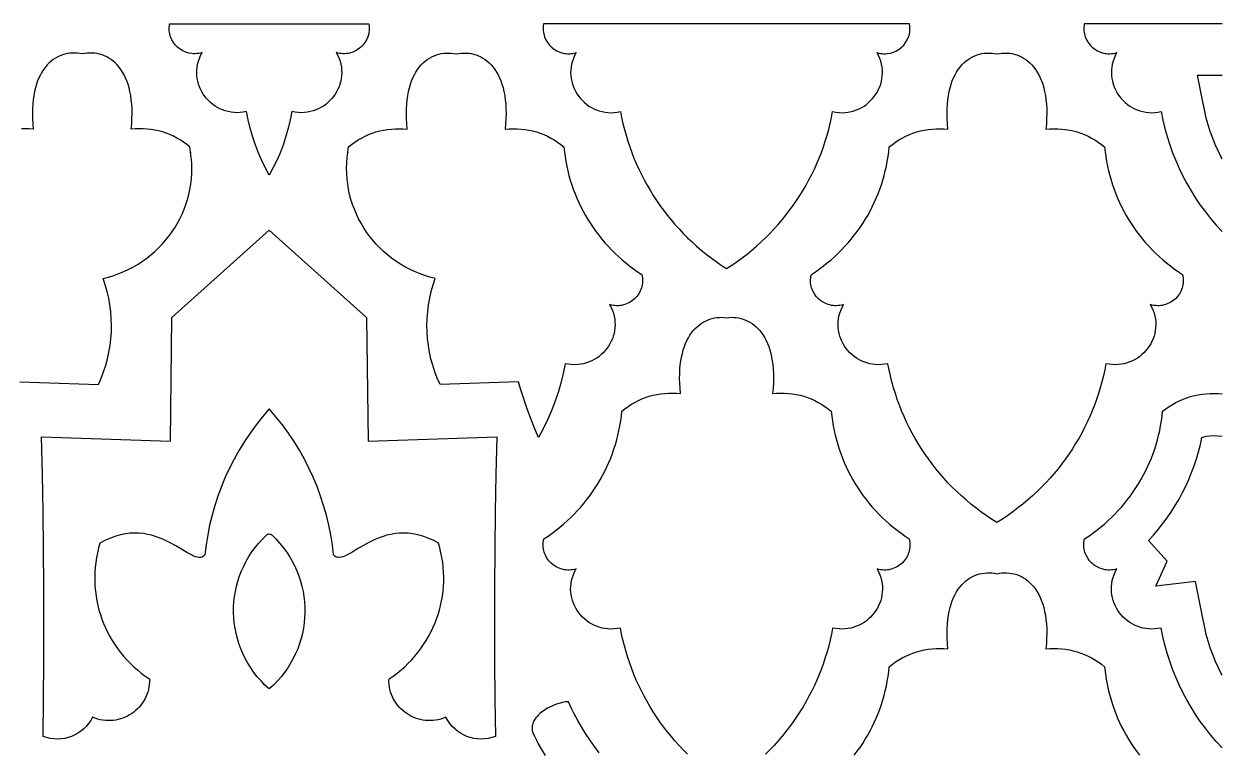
# Model space of a CAD drawing. Extents: x 50 to 3710, y -977 to -877.
# Drawn here: x 3218.2 to 3303.4, y -928.9 to -877.1 of the extents above; entities that cross this region are included whole.
import ezdxf

# ---------------------------------------------------------------- set-up
doc = ezdxf.new("R2010")
doc.units = 0
doc.layers.add('LAYER_1', color=18, linetype='CONTINUOUS')

msp = doc.modelspace()

# ---------------------------------------------------------------- linework, layer by layer
at = {"layer": 'LAYER_1'}
for points in [[(3235.63, -887.839), (3235.337, -887.304), (3235.073, -886.759), (3234.835, -886.205), (3234.624, -885.643), (3234.437, -885.074), (3234.273, -884.497), (3234.133, -883.913), (3234.014, -883.322), (3233.786, -883.364), (3233.562, -883.389), (3233.341, -883.396), (3233.125, -883.387), (3232.914, -883.362), (3232.708, -883.322), (3232.507, -883.268), (3232.314, -883.2), (3232.127, -883.119), (3231.947, -883.025), (3231.775, -882.92), (3231.611, -882.803), (3231.457, -882.675), (3231.311, -882.538), (3231.176, -882.392), (3231.051, -882.237), (3230.936, -882.074), (3230.833, -881.904), (3230.742, -881.727), (3230.663, -881.544), (3230.597, -881.356), (3230.544, -881.163), (3230.505, -880.966), (3230.48, -880.766), (3230.471, -880.563), (3230.476, -880.358), (3230.498, -880.151), (3230.535, -879.944), (3230.59, -879.736), (3230.662, -879.529), (3230.751, -879.323), (3230.859, -879.119), (3230.736, -879.152), (3230.614, -879.176), (3230.492, -879.191), (3230.372, -879.199), (3230.253, -879.198), (3230.136, -879.19), (3229.908, -879.151), (3229.69, -879.085), (3229.484, -878.992), (3229.292, -878.876), (3229.116, -878.738), (3228.958, -878.58), (3228.821, -878.404), (3228.707, -878.213), (3228.617, -878.007), (3228.582, -877.899), (3228.554, -877.789), (3228.533, -877.676), (3228.519, -877.561), (3228.514, -877.444), (3228.516, -877.325), (3228.527, -877.205), (3228.546, -877.083), (3235.63, -877.083), (3242.714, -877.083), (3242.733, -877.205), (3242.744, -877.325), (3242.746, -877.444), (3242.74, -877.561), (3242.727, -877.676), (3242.706, -877.789), (3242.643, -878.007), (3242.553, -878.213), (3242.438, -878.404), (3242.301, -878.58), (3242.144, -878.738), (3241.968, -878.876), (3241.776, -878.992), (3241.57, -879.085), (3241.351, -879.151), (3241.238, -879.174), (3241.123, -879.19), (3241.006, -879.198), (3240.887, -879.199), (3240.767, -879.191), (3240.646, -879.176), (3240.523, -879.152), (3240.4, -879.119), (3240.508, -879.323), (3240.598, -879.529), (3240.67, -879.736), (3240.724, -879.944), (3240.762, -880.151), (3240.783, -880.358), (3240.789, -880.563), (3240.779, -880.766), (3240.754, -880.966), (3240.715, -881.163), (3240.663, -881.356), (3240.597, -881.544), (3240.518, -881.727), (3240.426, -881.904), (3240.323, -882.074), (3240.209, -882.237), (3240.084, -882.392), (3239.948, -882.538), (3239.803, -882.675), (3239.648, -882.803), (3239.484, -882.92), (3239.313, -883.025), (3239.133, -883.119), (3238.946, -883.2), (3238.752, -883.268), (3238.552, -883.322), (3238.346, -883.362), (3238.134, -883.387), (3237.918, -883.396), (3237.698, -883.389), (3237.473, -883.364), (3237.246, -883.322), (3237.127, -883.913), (3236.986, -884.497), (3236.823, -885.074), (3236.636, -885.643), (3236.424, -886.205), (3236.186, -886.759), (3235.922, -887.304)], [(3268.166, -894.488), (3268.542, -894.241), (3268.91, -893.985), (3269.27, -893.722), (3269.621, -893.451), (3269.964, -893.172), (3270.298, -892.885), (3270.624, -892.591), (3270.941, -892.29), (3271.249, -891.982), (3271.548, -891.667), (3271.838, -891.345), (3272.119, -891.017), (3272.39, -890.682), (3272.653, -890.341), (3272.906, -889.994), (3273.15, -889.641), (3273.384, -889.283), (3273.609, -888.918), (3273.825, -888.548), (3274.03, -888.173), (3274.226, -887.793), (3274.412, -887.408), (3274.588, -887.019), (3274.754, -886.624), (3274.91, -886.225), (3275.056, -885.822), (3275.192, -885.415), (3275.317, -885.004), (3275.432, -884.589), (3275.536, -884.17), (3275.63, -883.748), (3275.713, -883.322), (3275.941, -883.364), (3276.165, -883.389), (3276.386, -883.396), (3276.602, -883.387), (3276.814, -883.362), (3277.02, -883.322), (3277.22, -883.268), (3277.414, -883.2), (3277.601, -883.119), (3277.78, -883.025), (3277.952, -882.92), (3278.116, -882.803), (3278.271, -882.675), (3278.416, -882.538), (3278.552, -882.392), (3278.677, -882.237), (3278.791, -882.074), (3278.894, -881.904), (3278.985, -881.727), (3279.064, -881.544), (3279.131, -881.356), (3279.183, -881.163), (3279.222, -880.966), (3279.247, -880.766), (3279.257, -880.563), (3279.251, -880.358), (3279.23, -880.151), (3279.192, -879.944), (3279.138, -879.736), (3279.066, -879.529), (3278.976, -879.323), (3278.868, -879.119), (3278.991, -879.152), (3279.113, -879.176), (3279.235, -879.191), (3279.355, -879.199), (3279.474, -879.198), (3279.591, -879.19), (3279.819, -879.151), (3280.037, -879.085), (3280.244, -878.992), (3280.436, -878.876), (3280.612, -878.738), (3280.769, -878.58), (3280.906, -878.404), (3281.021, -878.213), (3281.111, -878.007), (3281.146, -877.899), (3281.174, -877.789), (3281.195, -877.676), (3281.208, -877.561), (3281.214, -877.444), (3281.211, -877.325), (3281.201, -877.205), (3281.182, -877.083), (3255.15, -877.083), (3255.13, -877.205), (3255.12, -877.325), (3255.118, -877.444), (3255.123, -877.561), (3255.137, -877.676), (3255.158, -877.789), (3255.221, -878.007), (3255.311, -878.213), (3255.425, -878.404), (3255.562, -878.58), (3255.72, -878.738), (3255.896, -878.876), (3256.088, -878.992), (3256.294, -879.085), (3256.512, -879.151), (3256.625, -879.174), (3256.74, -879.19), (3256.857, -879.198), (3256.976, -879.199), (3257.096, -879.191), (3257.218, -879.176), (3257.34, -879.152), (3257.463, -879.119), (3257.355, -879.323), (3257.266, -879.529), (3257.194, -879.736), (3257.139, -879.944), (3257.102, -880.151), (3257.08, -880.358), (3257.075, -880.563), (3257.084, -880.766), (3257.109, -880.966), (3257.148, -881.163), (3257.201, -881.356), (3257.267, -881.544), (3257.346, -881.727), (3257.437, -881.904), (3257.54, -882.074), (3257.654, -882.237), (3257.78, -882.392), (3257.915, -882.538), (3258.061, -882.675), (3258.215, -882.803), (3258.379, -882.92), (3258.551, -883.025), (3258.731, -883.119), (3258.918, -883.2), (3259.111, -883.268), (3259.312, -883.322), (3259.518, -883.362), (3259.729, -883.387), (3259.945, -883.396), (3260.166, -883.389), (3260.39, -883.364), (3260.618, -883.322), (3260.701, -883.748), (3260.795, -884.17), (3260.9, -884.589), (3261.014, -885.004), (3261.14, -885.415), (3261.275, -885.822), (3261.421, -886.225), (3261.577, -886.624), (3261.743, -887.019), (3261.919, -887.408), (3262.105, -887.793), (3262.301, -888.173), (3262.507, -888.548), (3262.722, -888.918), (3262.947, -889.283), (3263.181, -889.641), (3263.425, -889.994), (3263.678, -890.341), (3263.941, -890.682), (3264.213, -891.017), (3264.494, -891.345), (3264.784, -891.667), (3265.083, -891.982), (3265.391, -892.29), (3265.707, -892.591), (3266.033, -892.885), (3266.367, -893.172), (3266.71, -893.451), (3267.061, -893.722), (3267.421, -893.985), (3267.789, -894.241)], [(3254.791, -906.496), (3254.582, -906.013), (3254.381, -905.525), (3254.19, -905.034), (3254.008, -904.54), (3253.835, -904.042), (3253.672, -903.541), (3253.518, -903.038), (3253.373, -902.531), (3247.78, -902.734), (3247.583, -902.285), (3247.41, -901.829), (3247.261, -901.366), (3247.134, -900.899), (3247.031, -900.427), (3246.951, -899.951), (3246.895, -899.473), (3246.862, -898.993), (3246.852, -898.512), (3246.866, -898.031), (3246.904, -897.55), (3246.965, -897.071), (3247.05, -896.595), (3247.159, -896.122), (3247.291, -895.652), (3247.447, -895.188), (3247.063, -895.091), (3246.689, -894.977), (3246.323, -894.846), (3245.967, -894.7), (3245.62, -894.538), (3245.284, -894.361), (3244.958, -894.17), (3244.643, -893.966), (3244.339, -893.747), (3244.046, -893.516), (3243.766, -893.273), (3243.497, -893.018), (3243.241, -892.751), (3242.998, -892.473), (3242.768, -892.186), (3242.552, -891.888), (3242.35, -891.581), (3242.161, -891.265), (3241.988, -890.941), (3241.829, -890.609), (3241.686, -890.269), (3241.558, -889.923), (3241.447, -889.57), (3241.351, -889.212), (3241.273, -888.848), (3241.211, -888.479), (3241.167, -888.106), (3241.141, -887.729), (3241.132, -887.349), (3241.142, -886.966), (3241.171, -886.581), (3241.219, -886.194), (3241.22, -886.269), (3241.232, -886.202), (3241.272, -885.829), (3241.492, -885.652), (3241.72, -885.488), (3241.956, -885.335), (3242.199, -885.196), (3242.447, -885.069), (3242.702, -884.956), (3242.962, -884.855), (3243.226, -884.768), (3243.495, -884.694), (3243.768, -884.634), (3244.043, -884.588), (3244.321, -884.556), (3244.602, -884.538), (3244.883, -884.534), (3245.166, -884.544), (3245.449, -884.569), (3245.414, -884.181), (3245.393, -883.808), (3245.385, -883.451), (3245.391, -883.109), (3245.409, -882.783), (3245.44, -882.471), (3245.482, -882.174), (3245.535, -881.893), (3245.6, -881.625), (3245.674, -881.373), (3245.758, -881.134), (3245.851, -880.91), (3245.954, -880.7), (3246.064, -880.504), (3246.183, -880.322), (3246.308, -880.154), (3246.441, -879.999), (3246.58, -879.857), (3246.725, -879.729), (3246.876, -879.614), (3247.031, -879.512), (3247.191, -879.423), (3247.355, -879.347), (3247.522, -879.283), (3247.693, -879.232), (3247.866, -879.193), (3248.041, -879.167), (3248.218, -879.152), (3248.396, -879.15), (3248.575, -879.159), (3248.753, -879.18), (3248.932, -879.212), (3249.11, -879.18), (3249.289, -879.159), (3249.468, -879.15), (3249.646, -879.152), (3249.822, -879.167), (3249.998, -879.193), (3250.171, -879.232), (3250.341, -879.283), (3250.509, -879.347), (3250.673, -879.423), (3250.833, -879.512), (3250.988, -879.614), (3251.139, -879.729), (3251.284, -879.857), (3251.423, -879.999), (3251.555, -880.154), (3251.681, -880.322), (3251.799, -880.504), (3251.91, -880.7), (3252.012, -880.91), (3252.106, -881.134), (3252.19, -881.373), (3252.264, -881.625), (3252.328, -881.893), (3252.382, -882.174), (3252.424, -882.471), (3252.454, -882.783), (3252.473, -883.109), (3252.478, -883.451), (3252.471, -883.808), (3252.45, -884.181), (3252.415, -884.569), (3252.698, -884.544), (3252.981, -884.534), (3253.262, -884.538), (3253.542, -884.556), (3253.82, -884.588), (3254.096, -884.634), (3254.368, -884.694), (3254.637, -884.768), (3254.902, -884.855), (3255.162, -884.956), (3255.416, -885.069), (3255.665, -885.196), (3255.908, -885.335), (3256.143, -885.488), (3256.372, -885.652), (3256.592, -885.829), (3256.628, -886.175), (3256.674, -886.519), (3256.729, -886.86), (3256.795, -887.199), (3256.87, -887.535), (3256.954, -887.868), (3257.048, -888.198), (3257.151, -888.524), (3257.264, -888.847), (3257.385, -889.167), (3257.516, -889.482), (3257.655, -889.794), (3257.803, -890.101), (3257.96, -890.404), (3258.125, -890.702), (3258.298, -890.995), (3258.48, -891.284), (3258.67, -891.567), (3258.869, -891.845), (3259.075, -892.118), (3259.289, -892.385), (3259.511, -892.646), (3259.74, -892.902), (3259.977, -893.151), (3260.222, -893.393), (3260.474, -893.629), (3260.733, -893.859), (3260.999, -894.082), (3261.272, -894.297), (3261.552, -894.505), (3261.839, -894.706), (3262.133, -894.9), (3262.161, -895.026), (3262.179, -895.151), (3262.189, -895.274), (3262.19, -895.396), (3262.182, -895.517), (3262.167, -895.634), (3262.143, -895.75), (3262.112, -895.863), (3262.074, -895.972), (3262.029, -896.079), (3261.918, -896.281), (3261.784, -896.466), (3261.627, -896.634), (3261.45, -896.78), (3261.255, -896.904), (3261.045, -897.003), (3260.935, -897.043), (3260.822, -897.075), (3260.706, -897.1), (3260.588, -897.118), (3260.468, -897.128), (3260.346, -897.13), (3260.222, -897.123), (3260.097, -897.108), (3259.971, -897.083), (3259.845, -897.05), (3259.953, -897.254), (3260.042, -897.46), (3260.114, -897.667), (3260.169, -897.874), (3260.206, -898.082), (3260.228, -898.288), (3260.233, -898.493), (3260.223, -898.696), (3260.199, -898.897), (3260.16, -899.094), (3260.107, -899.286), (3260.041, -899.475), (3259.962, -899.657), (3259.871, -899.834), (3259.768, -900.005), (3259.653, -900.167), (3259.528, -900.322), (3259.393, -900.469), (3259.247, -900.606), (3259.093, -900.733), (3258.929, -900.85), (3258.757, -900.956), (3258.577, -901.049), (3258.39, -901.13), (3258.196, -901.199), (3257.996, -901.253), (3257.79, -901.293), (3257.579, -901.318), (3257.363, -901.327), (3257.142, -901.319), (3256.918, -901.295), (3256.69, -901.253), (3256.549, -901.945), (3256.379, -902.628), (3256.182, -903.301), (3255.957, -903.964), (3255.706, -904.616), (3255.427, -905.255), (3255.122, -905.883)], [(3287.398, -879.212), (3287.577, -879.18), (3287.756, -879.159), (3287.934, -879.15), (3288.112, -879.152), (3288.289, -879.167), (3288.464, -879.193), (3288.637, -879.232), (3288.808, -879.283), (3288.975, -879.347), (3289.139, -879.423), (3289.299, -879.512), (3289.455, -879.614), (3289.605, -879.729), (3289.75, -879.857), (3289.889, -879.999), (3290.022, -880.154), (3290.148, -880.322), (3290.266, -880.504), (3290.376, -880.7), (3290.479, -880.91), (3290.572, -881.134), (3290.656, -881.373), (3290.731, -881.625), (3290.795, -881.893), (3290.848, -882.174), (3290.89, -882.471), (3290.921, -882.783), (3290.939, -883.109), (3290.945, -883.451), (3290.937, -883.808), (3290.916, -884.181), (3290.881, -884.569), (3291.164, -884.544), (3291.447, -884.534), (3291.729, -884.538), (3292.009, -884.556), (3292.287, -884.588), (3292.562, -884.634), (3292.835, -884.694), (3293.104, -884.768), (3293.368, -884.855), (3293.628, -884.956), (3293.883, -885.069), (3294.132, -885.196), (3294.374, -885.335), (3294.61, -885.488), (3294.838, -885.652), (3295.058, -885.829), (3295.094, -886.175), (3295.14, -886.519), (3295.196, -886.86), (3295.261, -887.199), (3295.336, -887.535), (3295.421, -887.868), (3295.515, -888.198), (3295.618, -888.524), (3295.73, -888.847), (3295.852, -889.167), (3295.982, -889.482), (3296.121, -889.794), (3296.269, -890.101), (3296.426, -890.404), (3296.591, -890.702), (3296.765, -890.995), (3296.947, -891.284), (3297.137, -891.567), (3297.335, -891.845), (3297.541, -892.118), (3297.755, -892.385), (3297.977, -892.646), (3298.207, -892.902), (3298.444, -893.151), (3298.688, -893.393), (3298.94, -893.629), (3299.199, -893.859), (3299.465, -894.082), (3299.739, -894.297), (3300.019, -894.505), (3300.306, -894.706), (3300.599, -894.9), (3300.627, -895.026), (3300.646, -895.151), (3300.655, -895.274), (3300.656, -895.396), (3300.649, -895.517), (3300.633, -895.634), (3300.61, -895.75), (3300.579, -895.863), (3300.541, -895.972), (3300.495, -896.079), (3300.385, -896.281), (3300.25, -896.466), (3300.093, -896.634), (3299.916, -896.78), (3299.721, -896.904), (3299.511, -897.003), (3299.401, -897.043), (3299.288, -897.075), (3299.173, -897.1), (3299.054, -897.118), (3298.934, -897.128), (3298.812, -897.13), (3298.689, -897.123), (3298.564, -897.108), (3298.438, -897.083), (3298.311, -897.05), (3298.419, -897.254), (3298.509, -897.46), (3298.581, -897.667), (3298.635, -897.874), (3298.673, -898.082), (3298.694, -898.288), (3298.7, -898.493), (3298.69, -898.696), (3298.665, -898.897), (3298.626, -899.094), (3298.574, -899.286), (3298.508, -899.475), (3298.429, -899.657), (3298.337, -899.834), (3298.234, -900.005), (3298.12, -900.167), (3297.995, -900.322), (3297.859, -900.469), (3297.714, -900.606), (3297.559, -900.733), (3297.395, -900.85), (3297.224, -900.956), (3297.044, -901.049), (3296.857, -901.13), (3296.663, -901.199), (3296.463, -901.253), (3296.257, -901.293), (3296.045, -901.318), (3295.829, -901.327), (3295.609, -901.319), (3295.384, -901.295), (3295.157, -901.253), (3295.072, -901.686), (3294.976, -902.115), (3294.869, -902.541), (3294.752, -902.962), (3294.623, -903.38), (3294.485, -903.794), (3294.335, -904.204), (3294.175, -904.609), (3294.005, -905.01), (3293.824, -905.405), (3293.633, -905.796), (3293.432, -906.182), (3293.221, -906.562), (3292.999, -906.937), (3292.768, -907.306), (3292.527, -907.669), (3292.276, -908.027), (3292.016, -908.378), (3291.746, -908.723), (3291.466, -909.061), (3291.177, -909.393), (3290.879, -909.718), (3290.571, -910.035), (3290.254, -910.346), (3289.928, -910.649), (3289.593, -910.945), (3289.249, -911.233), (3288.897, -911.513), (3288.535, -911.785), (3288.165, -912.048), (3287.786, -912.304), (3287.398, -912.551), (3287.011, -912.304), (3286.632, -912.048), (3286.262, -911.785), (3285.9, -911.513), (3285.547, -911.233), (3285.203, -910.945), (3284.868, -910.649), (3284.542, -910.346), (3284.226, -910.035), (3283.918, -909.718), (3283.62, -909.393), (3283.331, -909.061), (3283.051, -908.723), (3282.781, -908.378), (3282.52, -908.027), (3282.27, -907.669), (3282.029, -907.306), (3281.797, -906.937), (3281.576, -906.562), (3281.365, -906.182), (3281.164, -905.796), (3280.973, -905.405), (3280.792, -905.01), (3280.622, -904.609), (3280.462, -904.204), (3280.312, -903.794), (3280.173, -903.38), (3280.045, -902.962), (3279.928, -902.541), (3279.821, -902.115), (3279.725, -901.686), (3279.64, -901.253), (3279.413, -901.295), (3279.188, -901.319), (3278.968, -901.327), (3278.751, -901.318), (3278.54, -901.293), (3278.334, -901.253), (3278.134, -901.199), (3277.94, -901.13), (3277.753, -901.049), (3277.573, -900.956), (3277.401, -900.85), (3277.238, -900.733), (3277.083, -900.606), (3276.938, -900.469), (3276.802, -900.322), (3276.677, -900.167), (3276.562, -900.005), (3276.459, -899.834), (3276.368, -899.657), (3276.289, -899.475), (3276.223, -899.286), (3276.17, -899.094), (3276.131, -898.897), (3276.107, -898.696), (3276.097, -898.493), (3276.102, -898.288), (3276.124, -898.082), (3276.162, -897.874), (3276.216, -897.667), (3276.288, -897.46), (3276.378, -897.254), (3276.486, -897.05), (3276.359, -897.083), (3276.233, -897.108), (3276.108, -897.123), (3275.985, -897.13), (3275.863, -897.128), (3275.742, -897.118), (3275.624, -897.1), (3275.508, -897.075), (3275.395, -897.043), (3275.285, -897.003), (3275.075, -896.904), (3274.881, -896.78), (3274.704, -896.634), (3274.547, -896.466), (3274.412, -896.281), (3274.301, -896.079), (3274.256, -895.972), (3274.218, -895.863), (3274.187, -895.75), (3274.163, -895.634), (3274.148, -895.517), (3274.14, -895.396), (3274.141, -895.274), (3274.151, -895.151), (3274.17, -895.026), (3274.198, -894.9), (3274.491, -894.706), (3274.778, -894.505), (3275.058, -894.297), (3275.331, -894.082), (3275.597, -893.859), (3275.857, -893.629), (3276.108, -893.393), (3276.353, -893.151), (3276.59, -892.902), (3276.819, -892.646), (3277.041, -892.385), (3277.255, -892.118), (3277.462, -891.845), (3277.66, -891.567), (3277.85, -891.284), (3278.032, -890.995), (3278.205, -890.702), (3278.371, -890.404), (3278.527, -890.101), (3278.675, -889.794), (3278.815, -889.482), (3278.945, -889.167), (3279.066, -888.847), (3279.179, -888.524), (3279.282, -888.198), (3279.376, -887.868), (3279.46, -887.535), (3279.536, -887.199), (3279.601, -886.86), (3279.657, -886.519), (3279.702, -886.175), (3279.738, -885.829), (3279.959, -885.652), (3280.187, -885.488), (3280.423, -885.335), (3280.665, -885.196), (3280.914, -885.069), (3281.169, -884.956), (3281.428, -884.855), (3281.693, -884.768), (3281.962, -884.694), (3282.234, -884.634), (3282.51, -884.588), (3282.788, -884.556), (3283.068, -884.538), (3283.35, -884.534), (3283.632, -884.544), (3283.915, -884.569), (3283.88, -884.181), (3283.859, -883.808), (3283.852, -883.451), (3283.858, -883.109), (3283.876, -882.783), (3283.906, -882.471), (3283.949, -882.174), (3284.002, -881.893), (3284.066, -881.625), (3284.14, -881.373), (3284.225, -881.134), (3284.318, -880.91), (3284.42, -880.7), (3284.531, -880.504), (3284.649, -880.322), (3284.775, -880.154), (3284.908, -879.999), (3285.047, -879.857), (3285.192, -879.729), (3285.342, -879.614), (3285.498, -879.512), (3285.658, -879.423), (3285.821, -879.347), (3285.989, -879.283), (3286.159, -879.232), (3286.333, -879.193), (3286.508, -879.167), (3286.685, -879.152), (3286.863, -879.15), (3287.041, -879.159), (3287.22, -879.18)], [(3287.398, -879.212), (3287.577, -879.18), (3287.756, -879.159), (3287.934, -879.15), (3288.112, -879.152), (3288.289, -879.167), (3288.464, -879.193), (3288.637, -879.232), (3288.808, -879.283), (3288.975, -879.347), (3289.139, -879.423), (3289.299, -879.512), (3289.455, -879.614), (3289.605, -879.729), (3289.75, -879.857), (3289.889, -879.999), (3290.022, -880.154), (3290.148, -880.322), (3290.266, -880.504), (3290.376, -880.7), (3290.479, -880.91), (3290.572, -881.134), (3290.656, -881.373), (3290.731, -881.625), (3290.795, -881.893), (3290.848, -882.174), (3290.89, -882.471), (3290.921, -882.783), (3290.939, -883.109), (3290.945, -883.451), (3290.937, -883.808), (3290.916, -884.181), (3290.881, -884.569), (3291.164, -884.544), (3291.447, -884.534), (3291.729, -884.538), (3292.009, -884.556), (3292.287, -884.588), (3292.562, -884.634), (3292.835, -884.694), (3293.104, -884.768), (3293.368, -884.855), (3293.628, -884.956), (3293.883, -885.069), (3294.132, -885.196), (3294.374, -885.335), (3294.61, -885.488), (3294.838, -885.652), (3295.058, -885.829), (3295.094, -886.175), (3295.14, -886.519), (3295.196, -886.86), (3295.261, -887.199), (3295.336, -887.535), (3295.421, -887.868), (3295.515, -888.198), (3295.618, -888.524), (3295.73, -888.847), (3295.852, -889.167), (3295.982, -889.482), (3296.121, -889.794), (3296.269, -890.101), (3296.426, -890.404), (3296.591, -890.702), (3296.765, -890.995), (3296.947, -891.284), (3297.137, -891.567), (3297.335, -891.845), (3297.541, -892.118), (3297.755, -892.385), (3297.977, -892.646), (3298.207, -892.902), (3298.444, -893.151), (3298.688, -893.393), (3298.94, -893.629), (3299.199, -893.859), (3299.465, -894.082), (3299.739, -894.297), (3300.019, -894.505), (3300.306, -894.706), (3300.599, -894.9), (3300.627, -895.026), (3300.646, -895.151), (3300.655, -895.274), (3300.656, -895.396), (3300.649, -895.517), (3300.633, -895.634), (3300.61, -895.75), (3300.579, -895.863), (3300.541, -895.972), (3300.495, -896.079), (3300.385, -896.281), (3300.25, -896.466), (3300.093, -896.634), (3299.916, -896.78), (3299.721, -896.904), (3299.511, -897.003), (3299.401, -897.043), (3299.288, -897.075), (3299.173, -897.1), (3299.054, -897.118), (3298.934, -897.128), (3298.812, -897.13), (3298.689, -897.123), (3298.564, -897.108), (3298.438, -897.083), (3298.311, -897.05), (3298.419, -897.254), (3298.509, -897.46), (3298.581, -897.667), (3298.635, -897.874), (3298.673, -898.082), (3298.694, -898.288), (3298.7, -898.493), (3298.69, -898.696), (3298.665, -898.897), (3298.626, -899.094), (3298.574, -899.286), (3298.508, -899.475), (3298.429, -899.657), (3298.337, -899.834), (3298.234, -900.005), (3298.12, -900.167), (3297.995, -900.322), (3297.859, -900.469), (3297.714, -900.606), (3297.559, -900.733), (3297.395, -900.85), (3297.224, -900.956), (3297.044, -901.049), (3296.857, -901.13), (3296.663, -901.199), (3296.463, -901.253), (3296.257, -901.293), (3296.045, -901.318), (3295.829, -901.327), (3295.609, -901.319), (3295.384, -901.295), (3295.157, -901.253), (3295.072, -901.686), (3294.976, -902.115), (3294.869, -902.541), (3294.752, -902.962), (3294.623, -903.38), (3294.485, -903.794), (3294.335, -904.204), (3294.175, -904.609), (3294.005, -905.01), (3293.824, -905.405), (3293.633, -905.796), (3293.432, -906.182), (3293.221, -906.562), (3292.999, -906.937), (3292.768, -907.306), (3292.527, -907.669), (3292.276, -908.027), (3292.016, -908.378), (3291.746, -908.723), (3291.466, -909.061), (3291.177, -909.393), (3290.879, -909.718), (3290.571, -910.035), (3290.254, -910.346), (3289.928, -910.649), (3289.593, -910.945), (3289.249, -911.233), (3288.897, -911.513), (3288.535, -911.785), (3288.165, -912.048), (3287.786, -912.304), (3287.398, -912.551), (3287.011, -912.304), (3286.632, -912.048), (3286.262, -911.785), (3285.9, -911.513), (3285.547, -911.233), (3285.203, -910.945), (3284.868, -910.649), (3284.542, -910.346), (3284.226, -910.035), (3283.918, -909.718), (3283.62, -909.393), (3283.331, -909.061), (3283.051, -908.723), (3282.781, -908.378), (3282.52, -908.027), (3282.27, -907.669), (3282.029, -907.306), (3281.797, -906.937), (3281.576, -906.562), (3281.365, -906.182), (3281.164, -905.796), (3280.973, -905.405), (3280.792, -905.01), (3280.622, -904.609), (3280.462, -904.204), (3280.312, -903.794), (3280.173, -903.38), (3280.045, -902.962), (3279.928, -902.541), (3279.821, -902.115), (3279.725, -901.686), (3279.64, -901.253), (3279.413, -901.295), (3279.188, -901.319), (3278.968, -901.327), (3278.751, -901.318), (3278.54, -901.293), (3278.334, -901.253), (3278.134, -901.199), (3277.94, -901.13), (3277.753, -901.049), (3277.573, -900.956), (3277.401, -900.85), (3277.238, -900.733), (3277.083, -900.606), (3276.938, -900.469), (3276.802, -900.322), (3276.677, -900.167), (3276.562, -900.005), (3276.459, -899.834), (3276.368, -899.657), (3276.289, -899.475), (3276.223, -899.286), (3276.17, -899.094), (3276.131, -898.897), (3276.107, -898.696), (3276.097, -898.493), (3276.102, -898.288), (3276.124, -898.082), (3276.162, -897.874), (3276.216, -897.667), (3276.288, -897.46), (3276.378, -897.254), (3276.486, -897.05), (3276.359, -897.083), (3276.233, -897.108), (3276.108, -897.123), (3275.985, -897.13), (3275.863, -897.128), (3275.742, -897.118), (3275.624, -897.1), (3275.508, -897.075), (3275.395, -897.043), (3275.285, -897.003), (3275.075, -896.904), (3274.881, -896.78), (3274.704, -896.634), (3274.547, -896.466), (3274.412, -896.281), (3274.301, -896.079), (3274.256, -895.972), (3274.218, -895.863), (3274.187, -895.75), (3274.163, -895.634), (3274.148, -895.517), (3274.14, -895.396), (3274.141, -895.274), (3274.151, -895.151), (3274.17, -895.026), (3274.198, -894.9), (3274.491, -894.706), (3274.778, -894.505), (3275.058, -894.297), (3275.331, -894.082), (3275.597, -893.859), (3275.857, -893.629), (3276.108, -893.393), (3276.353, -893.151), (3276.59, -892.902), (3276.819, -892.646), (3277.041, -892.385), (3277.255, -892.118), (3277.462, -891.845), (3277.66, -891.567), (3277.85, -891.284), (3278.032, -890.995), (3278.205, -890.702), (3278.371, -890.404), (3278.527, -890.101), (3278.675, -889.794), (3278.815, -889.482), (3278.945, -889.167), (3279.066, -888.847), (3279.179, -888.524), (3279.282, -888.198), (3279.376, -887.868), (3279.46, -887.535), (3279.536, -887.199), (3279.601, -886.86), (3279.657, -886.519), (3279.702, -886.175), (3279.738, -885.829), (3279.959, -885.652), (3280.187, -885.488), (3280.423, -885.335), (3280.665, -885.196), (3280.914, -885.069), (3281.169, -884.956), (3281.428, -884.855), (3281.693, -884.768), (3281.962, -884.694), (3282.234, -884.634), (3282.51, -884.588), (3282.788, -884.556), (3283.068, -884.538), (3283.35, -884.534), (3283.632, -884.544), (3283.915, -884.569), (3283.88, -884.181), (3283.859, -883.808), (3283.852, -883.451), (3283.858, -883.109), (3283.876, -882.783), (3283.906, -882.471), (3283.949, -882.174), (3284.002, -881.893), (3284.066, -881.625), (3284.14, -881.373), (3284.225, -881.134), (3284.318, -880.91), (3284.42, -880.7), (3284.531, -880.504), (3284.649, -880.322), (3284.775, -880.154), (3284.908, -879.999), (3285.047, -879.857), (3285.192, -879.729), (3285.342, -879.614), (3285.498, -879.512), (3285.658, -879.423), (3285.821, -879.347), (3285.989, -879.283), (3286.159, -879.232), (3286.333, -879.193), (3286.508, -879.167), (3286.685, -879.152), (3286.863, -879.15), (3287.041, -879.159), (3287.22, -879.18)], [(3235.63, -904.473), (3235.15, -905.031), (3234.695, -905.605), (3234.265, -906.194), (3233.861, -906.796), (3233.483, -907.411), (3233.13, -908.04), (3232.803, -908.68), (3232.502, -909.331), (3232.227, -909.992), (3231.979, -910.663), (3231.757, -911.344), (3231.562, -912.033), (3231.393, -912.729), (3231.251, -913.432), (3231.137, -914.142), (3231.049, -914.857), (3230.961, -914.945), (3230.864, -915.003), (3230.758, -915.035), (3230.643, -915.041), (3230.519, -915.025), (3230.385, -914.987), (3230.242, -914.932), (3230.09, -914.86), (3229.758, -914.677), (3229.388, -914.456), (3228.981, -914.214), (3228.536, -913.969), (3228.3, -913.851), (3228.053, -913.738), (3227.798, -913.634), (3227.532, -913.54), (3227.257, -913.459), (3226.973, -913.392), (3226.678, -913.342), (3226.374, -913.312), (3226.061, -913.302), (3225.737, -913.316), (3225.404, -913.356), (3225.061, -913.423), (3224.708, -913.521), (3224.346, -913.651), (3223.973, -913.816), (3223.59, -914.017), (3223.493, -914.358), (3223.41, -914.701), (3223.342, -915.044), (3223.288, -915.388), (3223.249, -915.733), (3223.224, -916.077), (3223.213, -916.42), (3223.216, -916.763), (3223.233, -917.104), (3223.263, -917.443), (3223.307, -917.78), (3223.365, -918.115), (3223.435, -918.447), (3223.519, -918.775), (3223.616, -919.1), (3223.725, -919.42), (3223.847, -919.736), (3223.982, -920.047), (3224.129, -920.353), (3224.289, -920.654), (3224.46, -920.948), (3224.644, -921.236), (3224.839, -921.517), (3225.046, -921.791), (3225.265, -922.057), (3225.495, -922.315), (3225.736, -922.565), (3225.989, -922.806), (3226.252, -923.038), (3226.526, -923.261), (3226.811, -923.473), (3227.107, -923.676), (3227.108, -923.871), (3227.097, -924.062), (3227.073, -924.249), (3227.037, -924.431), (3226.99, -924.608), (3226.932, -924.78), (3226.863, -924.946), (3226.785, -925.107), (3226.697, -925.261), (3226.599, -925.409), (3226.493, -925.55), (3226.379, -925.684), (3226.257, -925.811), (3226.127, -925.93), (3225.991, -926.041), (3225.848, -926.143), (3225.699, -926.237), (3225.545, -926.322), (3225.386, -926.398), (3225.221, -926.464), (3225.053, -926.521), (3224.881, -926.567), (3224.706, -926.603), (3224.528, -926.628), (3224.348, -926.642), (3224.166, -926.645), (3223.982, -926.636), (3223.797, -926.615), (3223.612, -926.582), (3223.427, -926.536), (3223.242, -926.477), (3223.058, -926.405), (3222.928, -926.638), (3222.78, -926.854), (3222.614, -927.053), (3222.431, -927.233), (3222.234, -927.395), (3222.023, -927.538), (3221.801, -927.66), (3221.569, -927.762), (3221.329, -927.844), (3221.082, -927.903), (3220.829, -927.94), (3220.573, -927.954), (3220.314, -927.945), (3220.055, -927.912), (3219.797, -927.854), (3219.541, -927.77), (3219.576, -925.106), (3219.597, -922.442), (3219.605, -919.778), (3219.598, -917.114), (3219.578, -914.45), (3219.544, -911.786), (3219.496, -909.122), (3219.435, -906.458), (3228.599, -906.773), (3228.705, -897.954), (3235.63, -891.76), (3242.554, -897.954), (3242.661, -906.773), (3251.825, -906.458), (3251.763, -909.122), (3251.715, -911.786), (3251.681, -914.45), (3251.661, -917.114), (3251.655, -919.778), (3251.662, -922.442), (3251.683, -925.106), (3251.718, -927.77), (3251.462, -927.854), (3251.204, -927.912), (3250.945, -927.945), (3250.687, -927.954), (3250.43, -927.94), (3250.178, -927.903), (3249.931, -927.844), (3249.69, -927.762), (3249.458, -927.66), (3249.236, -927.538), (3249.026, -927.395), (3248.829, -927.233), (3248.646, -927.053), (3248.48, -926.854), (3248.331, -926.638), (3248.202, -926.405), (3248.018, -926.477), (3247.833, -926.536), (3247.647, -926.582), (3247.462, -926.615), (3247.277, -926.636), (3247.094, -926.645), (3246.912, -926.642), (3246.731, -926.628), (3246.553, -926.603), (3246.378, -926.567), (3246.206, -926.521), (3246.038, -926.464), (3245.874, -926.398), (3245.715, -926.322), (3245.56, -926.237), (3245.411, -926.143), (3245.269, -926.041), (3245.132, -925.93), (3245.003, -925.811), (3244.881, -925.684), (3244.766, -925.55), (3244.66, -925.409), (3244.563, -925.261), (3244.475, -925.107), (3244.396, -924.946), (3244.327, -924.78), (3244.269, -924.608), (3244.222, -924.431), (3244.187, -924.249), (3244.163, -924.062), (3244.151, -923.871), (3244.153, -923.676), (3244.448, -923.473), (3244.733, -923.261), (3245.007, -923.038), (3245.271, -922.806), (3245.523, -922.565), (3245.765, -922.315), (3245.995, -922.057), (3246.213, -921.791), (3246.42, -921.517), (3246.616, -921.236), (3246.799, -920.948), (3246.971, -920.654), (3247.13, -920.353), (3247.277, -920.047), (3247.412, -919.736), (3247.534, -919.42), (3247.644, -919.1), (3247.741, -918.775), (3247.824, -918.447), (3247.895, -918.115), (3247.952, -917.78), (3247.996, -917.443), (3248.027, -917.104), (3248.044, -916.763), (3248.047, -916.42), (3248.036, -916.077), (3248.011, -915.733), (3247.971, -915.388), (3247.918, -915.044), (3247.85, -914.701), (3247.767, -914.358), (3247.669, -914.017), (3247.287, -913.816), (3246.914, -913.651), (3246.551, -913.521), (3246.198, -913.423), (3245.855, -913.356), (3245.522, -913.316), (3245.199, -913.302), (3244.885, -913.312), (3244.581, -913.342), (3244.287, -913.392), (3244.002, -913.459), (3243.727, -913.54), (3243.462, -913.634), (3243.206, -913.738), (3242.96, -913.851), (3242.723, -913.969), (3242.278, -914.214), (3241.871, -914.456), (3241.502, -914.677), (3241.17, -914.86), (3241.017, -914.932), (3240.875, -914.987), (3240.741, -915.025), (3240.616, -915.041), (3240.501, -915.035), (3240.395, -915.003), (3240.298, -914.945), (3240.21, -914.857), (3240.123, -914.142), (3240.008, -913.432), (3239.866, -912.729), (3239.698, -912.033), (3239.502, -911.344), (3239.281, -910.663), (3239.032, -909.992), (3238.757, -909.331), (3238.456, -908.68), (3238.13, -908.04), (3237.777, -907.411), (3237.398, -906.796), (3236.994, -906.194), (3236.565, -905.605), (3236.11, -905.031)], [(3235.63, -924.39), (3235.329, -924.112), (3235.047, -923.822), (3234.784, -923.521), (3234.54, -923.21), (3234.315, -922.889), (3234.109, -922.559), (3233.922, -922.221), (3233.754, -921.876), (3233.605, -921.524), (3233.475, -921.166), (3233.364, -920.804), (3233.272, -920.437), (3233.199, -920.067), (3233.145, -919.695), (3233.111, -919.32), (3233.095, -918.945), (3233.099, -918.569), (3233.121, -918.193), (3233.163, -917.819), (3233.224, -917.447), (3233.305, -917.078), (3233.404, -916.712), (3233.523, -916.351), (3233.66, -915.995), (3233.817, -915.645), (3233.994, -915.301), (3234.189, -914.965), (3234.404, -914.637), (3234.638, -914.318), (3234.891, -914.009), (3235.164, -913.711), (3235.456, -913.424), (3235.478, -913.404), (3235.508, -913.387), (3235.555, -913.372), (3235.63, -913.361), (3235.704, -913.372), (3235.751, -913.387), (3235.804, -913.424), (3236.096, -913.711), (3236.368, -914.009), (3236.622, -914.318), (3236.856, -914.637), (3237.07, -914.965), (3237.266, -915.301), (3237.442, -915.645), (3237.599, -915.995), (3237.737, -916.351), (3237.856, -916.712), (3237.955, -917.078), (3238.035, -917.447), (3238.096, -917.819), (3238.138, -918.193), (3238.161, -918.569), (3238.164, -918.945), (3238.149, -919.32), (3238.114, -919.695), (3238.061, -920.067), (3237.988, -920.437), (3237.896, -920.804), (3237.785, -921.166), (3237.655, -921.524), (3237.506, -921.876), (3237.338, -922.221), (3237.151, -922.559), (3236.945, -922.889), (3236.72, -923.21), (3236.476, -923.521), (3236.213, -923.822), (3235.931, -924.112)]]:
    msp.add_lwpolyline(points, close=True, dxfattribs=at)
for points in [[(3303.414, -877.083), (3293.615, -877.083), (3293.596, -877.205), (3293.585, -877.325), (3293.583, -877.444), (3293.589, -877.561), (3293.602, -877.676), (3293.623, -877.789), (3293.686, -878.007), (3293.776, -878.213), (3293.891, -878.404), (3294.028, -878.58), (3294.185, -878.738), (3294.361, -878.876), (3294.553, -878.992), (3294.759, -879.085), (3294.978, -879.151), (3295.09, -879.174), (3295.206, -879.19), (3295.323, -879.198), (3295.442, -879.199), (3295.562, -879.191), (3295.683, -879.176), (3295.806, -879.152), (3295.929, -879.119), (3295.821, -879.323), (3295.731, -879.529), (3295.659, -879.736), (3295.605, -879.944), (3295.567, -880.151), (3295.546, -880.358), (3295.54, -880.563), (3295.55, -880.766), (3295.574, -880.966), (3295.613, -881.163), (3295.666, -881.356), (3295.732, -881.544), (3295.811, -881.727), (3295.902, -881.904), (3296.006, -882.074), (3296.12, -882.237), (3296.245, -882.392), (3296.381, -882.538), (3296.526, -882.675), (3296.681, -882.803), (3296.844, -882.92), (3297.016, -883.025), (3297.196, -883.119), (3297.383, -883.2), (3297.577, -883.268), (3297.777, -883.322), (3297.983, -883.362), (3298.195, -883.387), (3298.411, -883.396), (3298.631, -883.389), (3298.856, -883.364), (3299.083, -883.322), (3299.204, -883.921), (3299.345, -884.513), (3299.508, -885.098), (3299.69, -885.675), (3299.894, -886.244), (3300.117, -886.805), (3300.361, -887.356), (3300.624, -887.899), (3300.907, -888.431), (3301.209, -888.953), (3301.53, -889.464), (3301.87, -889.964), (3302.228, -890.452), (3302.605, -890.928), (3303.001, -891.391), (3303.414, -891.842)], [(3217.887, -902.531), (3223.48, -902.734), (3223.676, -902.285), (3223.849, -901.829), (3223.999, -901.366), (3224.125, -900.899), (3224.229, -900.427), (3224.308, -899.951), (3224.365, -899.473), (3224.398, -898.993), (3224.407, -898.512), (3224.393, -898.031), (3224.355, -897.55), (3224.294, -897.071), (3224.209, -896.595), (3224.101, -896.122), (3223.969, -895.652), (3223.813, -895.188), (3224.196, -895.091), (3224.571, -894.977), (3224.936, -894.846), (3225.293, -894.7), (3225.639, -894.538), (3225.975, -894.361), (3226.301, -894.17), (3226.616, -893.966), (3226.92, -893.747), (3227.213, -893.516), (3227.494, -893.273), (3227.762, -893.018), (3228.018, -892.751), (3228.261, -892.473), (3228.491, -892.186), (3228.707, -891.888), (3228.91, -891.581), (3229.098, -891.265), (3229.272, -890.941), (3229.43, -890.609), (3229.573, -890.269), (3229.701, -889.923), (3229.813, -889.57), (3229.908, -889.212), (3229.987, -888.848), (3230.048, -888.479), (3230.092, -888.106), (3230.119, -887.729), (3230.127, -887.349), (3230.117, -886.966), (3230.088, -886.581), (3230.04, -886.194), (3230.04, -886.269), (3230.027, -886.202), (3229.988, -885.829), (3229.767, -885.652), (3229.539, -885.488), (3229.303, -885.335), (3229.061, -885.196), (3228.812, -885.069), (3228.557, -884.956), (3228.298, -884.855), (3228.033, -884.768), (3227.764, -884.694), (3227.492, -884.634), (3227.216, -884.588), (3226.938, -884.556), (3226.658, -884.538), (3226.376, -884.534), (3226.094, -884.544), (3225.811, -884.569), (3225.846, -884.181), (3225.867, -883.808), (3225.874, -883.451), (3225.868, -883.109), (3225.85, -882.783), (3225.82, -882.471), (3225.777, -882.174), (3225.724, -881.893), (3225.66, -881.625), (3225.586, -881.373), (3225.501, -881.134), (3225.408, -880.91), (3225.306, -880.7), (3225.195, -880.504), (3225.077, -880.322), (3224.951, -880.154), (3224.818, -879.999), (3224.679, -879.857), (3224.534, -879.729), (3224.384, -879.614), (3224.228, -879.512), (3224.068, -879.423), (3223.904, -879.347), (3223.737, -879.283), (3223.566, -879.232), (3223.393, -879.193), (3223.218, -879.167), (3223.041, -879.152), (3222.863, -879.15), (3222.685, -879.159), (3222.506, -879.18), (3222.328, -879.212), (3222.149, -879.18), (3221.97, -879.159), (3221.792, -879.15), (3221.614, -879.152), (3221.437, -879.167), (3221.262, -879.193), (3221.089, -879.232), (3220.918, -879.283), (3220.751, -879.347), (3220.587, -879.423), (3220.427, -879.512), (3220.271, -879.614), (3220.121, -879.729), (3219.976, -879.857), (3219.837, -879.999), (3219.704, -880.154), (3219.578, -880.322), (3219.46, -880.504), (3219.349, -880.7), (3219.247, -880.91), (3219.154, -881.134), (3219.07, -881.373), (3218.995, -881.625), (3218.931, -881.893), (3218.878, -882.174), (3218.836, -882.471), (3218.805, -882.783), (3218.787, -883.109), (3218.781, -883.451), (3218.788, -883.808), (3218.81, -884.181), (3218.845, -884.569), (3218.562, -884.544), (3218.279, -884.534), (3217.997, -884.538)], [(3303.414, -886.682), (3303.347, -886.556), (3303.131, -886.111), (3302.931, -885.658), (3302.748, -885.198), (3302.581, -884.73), (3302.43, -884.255), (3302.297, -883.773), (3302.18, -883.285), (3302.07, -882.739), (3301.667, -880.737), (3303.414, -880.737)], [(3265.39, -929.025), (3265.083, -928.717), (3264.784, -928.402), (3264.493, -928.08), (3264.213, -927.751), (3263.941, -927.417), (3263.678, -927.076), (3263.425, -926.729), (3263.181, -926.376), (3262.947, -926.017), (3262.722, -925.653), (3262.506, -925.283), (3262.301, -924.908), (3262.105, -924.528), (3261.919, -924.143), (3261.743, -923.753), (3261.577, -923.359), (3261.421, -922.96), (3261.275, -922.557), (3261.14, -922.149), (3261.014, -921.738), (3260.899, -921.323), (3260.795, -920.904), (3260.701, -920.482), (3260.618, -920.057), (3260.39, -920.099), (3260.166, -920.123), (3259.945, -920.131), (3259.729, -920.121), (3259.517, -920.097), (3259.311, -920.057), (3259.111, -920.002), (3258.917, -919.934), (3258.73, -919.853), (3258.551, -919.759), (3258.379, -919.654), (3258.215, -919.537), (3258.06, -919.41), (3257.915, -919.273), (3257.78, -919.126), (3257.654, -918.971), (3257.54, -918.808), (3257.437, -918.638), (3257.346, -918.461), (3257.267, -918.279), (3257.201, -918.09), (3257.148, -917.898), (3257.109, -917.701), (3257.084, -917.5), (3257.074, -917.297), (3257.08, -917.092), (3257.101, -916.886), (3257.139, -916.678), (3257.194, -916.471), (3257.265, -916.264), (3257.355, -916.058), (3257.463, -915.854), (3257.336, -915.887), (3257.211, -915.911), (3257.086, -915.927), (3256.962, -915.933), (3256.84, -915.932), (3256.72, -915.922), (3256.602, -915.904), (3256.486, -915.879), (3256.373, -915.847), (3256.263, -915.807), (3256.053, -915.708), (3255.858, -915.584), (3255.681, -915.438), (3255.524, -915.27), (3255.389, -915.085), (3255.279, -914.883), (3255.234, -914.776), (3255.195, -914.666), (3255.164, -914.554), (3255.141, -914.438), (3255.125, -914.32), (3255.118, -914.2), (3255.119, -914.078), (3255.128, -913.955), (3255.147, -913.83), (3255.175, -913.704), (3255.469, -913.51), (3255.755, -913.309), (3256.036, -913.101), (3256.309, -912.886), (3256.575, -912.663), (3256.834, -912.433), (3257.086, -912.197), (3257.33, -911.954), (3257.567, -911.705), (3257.797, -911.45), (3258.019, -911.189), (3258.233, -910.922), (3258.439, -910.649), (3258.637, -910.371), (3258.827, -910.088), (3259.009, -909.799), (3259.183, -909.506), (3259.348, -909.207), (3259.505, -908.905), (3259.653, -908.597), (3259.792, -908.286), (3259.922, -907.971), (3260.044, -907.651), (3260.156, -907.328), (3260.259, -907.002), (3260.353, -906.672), (3260.438, -906.339), (3260.513, -906.003), (3260.578, -905.664), (3260.634, -905.323), (3260.68, -904.979), (3260.716, -904.633), (3260.936, -904.456), (3261.164, -904.291), (3261.4, -904.139), (3261.643, -904), (3261.891, -903.873), (3262.146, -903.76), (3262.406, -903.659), (3262.67, -903.572), (3262.939, -903.498), (3263.212, -903.438), (3263.487, -903.392), (3263.765, -903.36), (3264.046, -903.341), (3264.327, -903.338), (3264.61, -903.348), (3264.893, -903.373), (3264.859, -902.999), (3264.838, -902.639), (3264.829, -902.294), (3264.833, -901.963), (3264.849, -901.646), (3264.876, -901.343), (3264.914, -901.053), (3264.963, -900.778), (3265.021, -900.516), (3265.089, -900.268), (3265.167, -900.033), (3265.253, -899.811), (3265.348, -899.603), (3265.45, -899.407), (3265.56, -899.225), (3265.677, -899.055), (3265.801, -898.898), (3265.931, -898.753), (3266.067, -898.621), (3266.208, -898.501), (3266.354, -898.394), (3266.505, -898.298), (3266.66, -898.215), (3266.818, -898.143), (3266.98, -898.083), (3267.144, -898.034), (3267.311, -897.997), (3267.48, -897.971), (3267.65, -897.957), (3267.821, -897.953), (3267.993, -897.961), (3268.166, -897.979), (3268.338, -897.961), (3268.51, -897.953), (3268.681, -897.957), (3268.851, -897.971), (3269.02, -897.997), (3269.187, -898.034), (3269.351, -898.083), (3269.513, -898.143), (3269.671, -898.215), (3269.826, -898.298), (3269.977, -898.394), (3270.123, -898.501), (3270.264, -898.621), (3270.4, -898.753), (3270.53, -898.898), (3270.654, -899.055), (3270.771, -899.225), (3270.881, -899.407), (3270.983, -899.603), (3271.078, -899.811), (3271.164, -900.033), (3271.242, -900.268), (3271.31, -900.516), (3271.369, -900.778), (3271.417, -901.053), (3271.455, -901.343), (3271.482, -901.646), (3271.498, -901.963), (3271.502, -902.294), (3271.493, -902.639), (3271.472, -902.999), (3271.438, -903.373), (3271.721, -903.348), (3272.004, -903.338), (3272.286, -903.341), (3272.566, -903.36), (3272.844, -903.392), (3273.119, -903.438), (3273.392, -903.498), (3273.661, -903.572), (3273.925, -903.659), (3274.185, -903.76), (3274.44, -903.873), (3274.689, -904), (3274.931, -904.139), (3275.167, -904.291), (3275.395, -904.456), (3275.615, -904.633), (3275.651, -904.979), (3275.697, -905.323), (3275.753, -905.664), (3275.818, -906.003), (3275.893, -906.339), (3275.978, -906.672), (3276.072, -907.002), (3276.175, -907.328), (3276.287, -907.651), (3276.409, -907.971), (3276.539, -908.286), (3276.678, -908.597), (3276.826, -908.905), (3276.983, -909.207), (3277.148, -909.506), (3277.322, -909.799), (3277.504, -910.088), (3277.694, -910.371), (3277.892, -910.649), (3278.098, -910.922), (3278.312, -911.189), (3278.534, -911.45), (3278.764, -911.705), (3279.001, -911.954), (3279.245, -912.197), (3279.497, -912.433), (3279.756, -912.663), (3280.022, -912.886), (3280.295, -913.101), (3280.576, -913.309), (3280.862, -913.51), (3281.156, -913.704), (3281.184, -913.83), (3281.203, -913.955), (3281.212, -914.078), (3281.213, -914.2), (3281.206, -914.32), (3281.19, -914.438), (3281.167, -914.554), (3281.136, -914.666), (3281.097, -914.776), (3281.052, -914.883), (3280.942, -915.085), (3280.807, -915.27), (3280.65, -915.438), (3280.473, -915.584), (3280.278, -915.708), (3280.068, -915.807), (3279.958, -915.847), (3279.845, -915.879), (3279.729, -915.904), (3279.611, -915.922), (3279.491, -915.932), (3279.369, -915.933), (3279.245, -915.927), (3279.12, -915.911), (3278.995, -915.887), (3278.868, -915.854), (3278.976, -916.058), (3279.066, -916.264), (3279.138, -916.471), (3279.192, -916.678), (3279.23, -916.886), (3279.251, -917.092), (3279.257, -917.297), (3279.247, -917.5), (3279.222, -917.701), (3279.183, -917.898), (3279.131, -918.09), (3279.064, -918.279), (3278.985, -918.461), (3278.894, -918.638), (3278.791, -918.808), (3278.677, -918.971), (3278.552, -919.126), (3278.416, -919.273), (3278.271, -919.41), (3278.116, -919.537), (3277.952, -919.654), (3277.78, -919.759), (3277.601, -919.853), (3277.414, -919.934), (3277.22, -920.002), (3277.02, -920.057), (3276.814, -920.097), (3276.602, -920.121), (3276.386, -920.131), (3276.165, -920.123), (3275.941, -920.099), (3275.713, -920.057), (3275.63, -920.482), (3275.536, -920.904), (3275.432, -921.323), (3275.317, -921.738), (3275.192, -922.149), (3275.056, -922.557), (3274.91, -922.96), (3274.754, -923.359), (3274.588, -923.753), (3274.412, -924.143), (3274.226, -924.528), (3274.03, -924.908), (3273.825, -925.283), (3273.609, -925.653), (3273.384, -926.017), (3273.15, -926.376), (3272.906, -926.729), (3272.653, -927.076), (3272.39, -927.417), (3272.118, -927.751), (3271.838, -928.08), (3271.548, -928.402), (3271.249, -928.717), (3270.941, -929.025)], [(3303.414, -928.576), (3303.001, -928.125), (3302.605, -927.662), (3302.228, -927.186), (3301.87, -926.698), (3301.53, -926.198), (3301.209, -925.687), (3300.906, -925.165), (3300.624, -924.633), (3300.361, -924.091), (3300.117, -923.539), (3299.894, -922.978), (3299.69, -922.409), (3299.508, -921.832), (3299.345, -921.247), (3299.204, -920.655), (3299.083, -920.057), (3298.856, -920.099), (3298.631, -920.123), (3298.411, -920.131), (3298.195, -920.121), (3297.983, -920.097), (3297.777, -920.057), (3297.577, -920.002), (3297.383, -919.934), (3297.196, -919.853), (3297.016, -919.759), (3296.844, -919.654), (3296.681, -919.537), (3296.526, -919.41), (3296.381, -919.273), (3296.245, -919.126), (3296.12, -918.971), (3296.006, -918.808), (3295.902, -918.638), (3295.811, -918.461), (3295.732, -918.279), (3295.666, -918.09), (3295.613, -917.898), (3295.574, -917.701), (3295.55, -917.5), (3295.54, -917.297), (3295.546, -917.092), (3295.567, -916.886), (3295.605, -916.678), (3295.659, -916.471), (3295.731, -916.264), (3295.821, -916.058), (3295.929, -915.854), (3295.802, -915.887), (3295.676, -915.911), (3295.551, -915.927), (3295.428, -915.933), (3295.306, -915.932), (3295.185, -915.922), (3295.067, -915.904), (3294.952, -915.879), (3294.839, -915.847), (3294.729, -915.807), (3294.519, -915.708), (3294.324, -915.584), (3294.147, -915.438), (3293.99, -915.27), (3293.855, -915.085), (3293.745, -914.883), (3293.699, -914.776), (3293.661, -914.666), (3293.63, -914.554), (3293.607, -914.438), (3293.591, -914.32), (3293.583, -914.2), (3293.584, -914.078), (3293.594, -913.955), (3293.613, -913.83), (3293.641, -913.704), (3293.934, -913.51), (3294.221, -913.309), (3294.501, -913.101), (3294.774, -912.886), (3295.041, -912.663), (3295.3, -912.433), (3295.552, -912.197), (3295.796, -911.954), (3296.033, -911.705), (3296.263, -911.45), (3296.484, -911.189), (3296.698, -910.922), (3296.905, -910.649), (3297.103, -910.371), (3297.293, -910.088), (3297.475, -909.799), (3297.649, -909.506), (3297.814, -909.207), (3297.97, -908.905), (3298.118, -908.597), (3298.258, -908.286), (3298.388, -907.971), (3298.51, -907.651), (3298.622, -907.328), (3298.725, -907.002), (3298.819, -906.672), (3298.904, -906.339), (3298.979, -906.003), (3299.044, -905.664), (3299.1, -905.323), (3299.146, -904.979), (3299.182, -904.633), (3299.408, -904.46), (3299.642, -904.298), (3299.882, -904.149), (3300.13, -904.013), (3300.383, -903.889), (3300.641, -903.778), (3300.905, -903.68), (3301.173, -903.594), (3301.444, -903.522), (3301.72, -903.463), (3301.998, -903.418), (3302.278, -903.386), (3302.561, -903.368), (3302.845, -903.364), (3303.129, -903.374), (3303.414, -903.398)], [(3303.414, -923.416), (3303.347, -923.29), (3303.131, -922.845), (3302.931, -922.392), (3302.748, -921.932), (3302.581, -921.464), (3302.43, -920.989), (3302.297, -920.508), (3302.18, -920.02), (3302.07, -919.473), (3301.519, -916.735), (3298.708, -917.08), (3299.522, -915.288), (3298.181, -913.835), (3298.537, -913.445), (3298.878, -913.044), (3299.204, -912.631), (3299.515, -912.209), (3299.81, -911.777), (3300.09, -911.335), (3300.354, -910.885), (3300.603, -910.425), (3300.834, -909.958), (3301.05, -909.483), (3301.249, -909), (3301.43, -908.511), (3301.595, -908.015), (3301.742, -907.513), (3301.872, -907.006), (3301.984, -906.493), (3302.037, -906.475), (3302.291, -906.414), (3302.551, -906.378), (3302.813, -906.368), (3303.414, -906.404)], [(3277.255, -929.094), (3277.462, -928.822), (3277.66, -928.543), (3277.85, -928.26), (3278.032, -927.972), (3278.205, -927.678), (3278.371, -927.38), (3278.527, -927.077), (3278.675, -926.77), (3278.815, -926.458), (3278.945, -926.143), (3279.066, -925.824), (3279.179, -925.501), (3279.282, -925.174), (3279.376, -924.844), (3279.46, -924.511), (3279.536, -924.175), (3279.601, -923.837), (3279.657, -923.495), (3279.702, -923.151), (3279.738, -922.805), (3279.959, -922.628), (3280.187, -922.464), (3280.423, -922.312), (3280.665, -922.172), (3280.914, -922.046), (3281.169, -921.932), (3281.428, -921.832), (3281.693, -921.744), (3281.962, -921.671), (3282.234, -921.611), (3282.51, -921.564), (3282.788, -921.532), (3283.068, -921.514), (3283.35, -921.51), (3283.632, -921.52), (3283.915, -921.546), (3283.88, -921.157), (3283.859, -920.785), (3283.852, -920.428), (3283.858, -920.086), (3283.876, -919.759), (3283.906, -919.447), (3283.949, -919.151), (3284.002, -918.869), (3284.066, -918.602), (3284.14, -918.349), (3284.225, -918.111), (3284.318, -917.887), (3284.42, -917.677), (3284.531, -917.481), (3284.649, -917.298), (3284.775, -917.13), (3284.908, -916.975), (3285.047, -916.834), (3285.192, -916.705), (3285.342, -916.59), (3285.498, -916.488), (3285.658, -916.399), (3285.821, -916.323), (3285.989, -916.259), (3286.159, -916.208), (3286.333, -916.17), (3286.508, -916.143), (3286.685, -916.128), (3286.863, -916.126), (3287.041, -916.135), (3287.22, -916.156), (3287.398, -916.189), (3287.577, -916.156), (3287.756, -916.135), (3287.934, -916.126), (3288.112, -916.128), (3288.289, -916.143), (3288.464, -916.17), (3288.637, -916.208), (3288.808, -916.259), (3288.975, -916.323), (3289.139, -916.399), (3289.299, -916.488), (3289.455, -916.59), (3289.605, -916.705), (3289.75, -916.834), (3289.889, -916.975), (3290.022, -917.13), (3290.148, -917.298), (3290.266, -917.481), (3290.376, -917.677), (3290.479, -917.887), (3290.572, -918.111), (3290.656, -918.349), (3290.731, -918.602), (3290.795, -918.869), (3290.848, -919.151), (3290.89, -919.447), (3290.921, -919.759), (3290.939, -920.086), (3290.945, -920.428), (3290.937, -920.785), (3290.916, -921.157), (3290.881, -921.546), (3291.164, -921.52), (3291.447, -921.51), (3291.729, -921.514), (3292.009, -921.532), (3292.287, -921.564), (3292.562, -921.611), (3292.835, -921.671), (3293.104, -921.744), (3293.368, -921.832), (3293.628, -921.932), (3293.883, -922.046), (3294.132, -922.172), (3294.374, -922.312), (3294.61, -922.464), (3294.838, -922.628), (3295.058, -922.805), (3295.094, -923.151), (3295.14, -923.495), (3295.196, -923.837), (3295.261, -924.175), (3295.336, -924.511), (3295.421, -924.844), (3295.515, -925.174), (3295.618, -925.501), (3295.73, -925.824), (3295.852, -926.143), (3295.982, -926.458), (3296.121, -926.77), (3296.269, -927.077), (3296.426, -927.38), (3296.591, -927.678), (3296.765, -927.972), (3296.947, -928.26), (3297.137, -928.543), (3297.335, -928.822), (3297.541, -929.094)], [(3259.1, -928.927), (3258.761, -928.473), (3258.437, -928.012), (3258.13, -927.548), (3257.843, -927.083), (3257.577, -926.623), (3257.334, -926.169), (3257.115, -925.727), (3256.924, -925.299), (3256.719, -925.312), (3256.49, -925.351), (3256.243, -925.415), (3255.986, -925.502), (3255.724, -925.611), (3255.466, -925.74), (3255.218, -925.889), (3254.988, -926.056), (3254.881, -926.146), (3254.781, -926.24), (3254.688, -926.338), (3254.605, -926.44), (3254.53, -926.545), (3254.466, -926.653), (3254.413, -926.765), (3254.373, -926.88), (3254.345, -926.998), (3254.33, -927.118), (3254.331, -927.241), (3254.347, -927.367), (3254.379, -927.494), (3254.429, -927.624), (3254.496, -927.756), (3254.583, -927.89), (3254.671, -928.086), (3254.77, -928.286), (3255, -928.699), (3255.267, -929.126)]]:
    msp.add_lwpolyline(points, dxfattribs=at)

doc.saveas('drawing.dxf')
